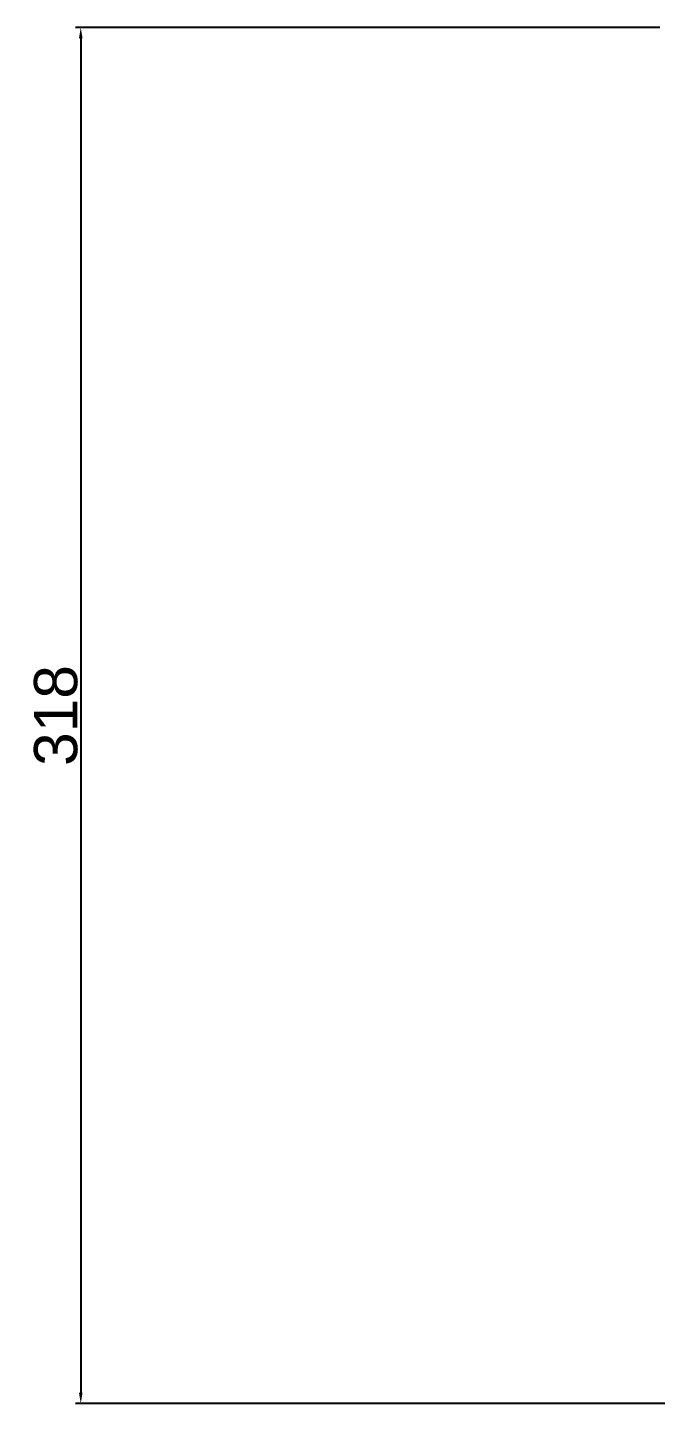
# Model space of a CAD drawing. Header units: millimetres. Extents: x 56 to 784, y -1009 to -248.
# Drawn here: x 495.1 to 643, y -1008.9 to -691 of the extents above; entities that cross this region are included whole.
import ezdxf

# ---------------------------------------------------------------- set-up
doc = ezdxf.new("R2010")
doc.units = ezdxf.units.MM
doc.styles.get("Standard").update_dxf_attribs({"font": 'arial.ttf'})
doc.dimstyles.new('ISO-25', dxfattribs={"dimtxt": 10, "dimasz": 2.5, "dimexe": 1.25, "dimexo": 0.625, "dimtad": 1, "dimtxsty": 'Standard', "dimcen": 2.5, "dimadec": 0, "dimazin": 0, "dimtfac": 1, "dimtmove": 0, "dimatfit": 3, "dimfxl": 1, "dimarcsym": 0})

# ---------------------------------------------------------------- blocks, each defined once
blk = doc.blocks.new('*D5')
at = {"color": 0, "lineweight": -2, "transparency": 16777216}
for p, q in [((641.18, -690.95), (506.16, -690.95)), ((507.41, -693.45), (507.41, -1006.45)), ((642.33, -1008.95), (506.16, -1008.95))]:
    blk.add_line(p, q, dxfattribs=at)
at = {"color": 0, "lineweight": 40, "transparency": 16777216}
for points in [[(506.99, -693.45), (507.82, -693.45), (507.41, -690.95)], [(506.99, -1006.45), (507.82, -1006.45), (507.41, -1008.95)]]:
    blk.add_solid(points, dxfattribs=at)
at = {"layer": 'Defpoints', "color": 0, "lineweight": 40, "transparency": 16777216}
for p in [(641.8, -690.95), (507.41, -1008.95), (642.95, -1008.95)]:
    blk.add_point(p, dxfattribs=at)
at = {"color": 0, "lineweight": 40, "transparency": 16777216, "insert": (501.67, -849.95), "char_height": 10, "attachment_point": 5, "rotation": 90}
blk.add_mtext('318', dxfattribs=at)

msp = doc.modelspace()

# ---------------------------------------------------------------- dimensions: what is measured, and where the dimension line sits
at = {"color": 5, "lineweight": 40}
dim = msp.add_linear_dim(base=(507.408, -1008.948, -158.931), p1=(641.804, -690.95, -158.931), p2=(642.95, -1008.948, -158.931), angle=90, dimstyle='ISO-25', dxfattribs=at)
dim.commit()
dim.dimension.update_dxf_attribs({"geometry": '*D5', "text_midpoint": (501.674, -849.949, -158.931)})

doc.saveas('drawing.dxf')
